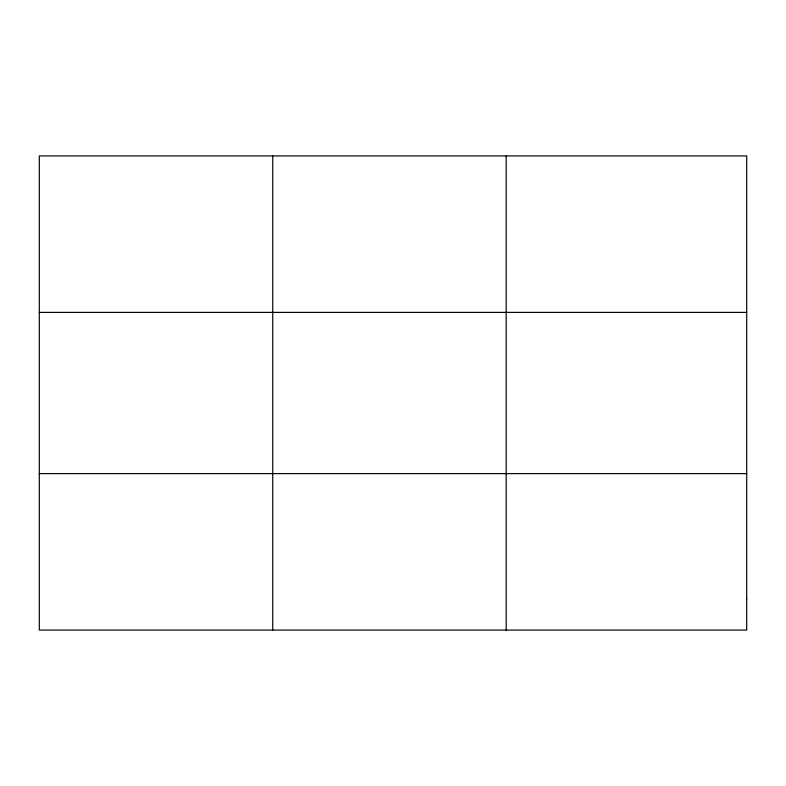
<?xml version="1.0" encoding="UTF-8"?>
<svg xmlns="http://www.w3.org/2000/svg" width="786" height="786" viewBox="0 0 786 786"><rect width="100%" height="100%" fill="white"/><g stroke="black" fill="none" stroke-linecap="round" stroke-linejoin="round"><path stroke-width="1.18" d="M272.742 155.923L272.742 630.077M506.184 155.923L506.184 630.077M39.3 312.396L746.7 312.396M39.3 473.604L746.7 473.604M746.7 598.785L746.7 630.077L39.3 630.077L39.3 155.923L746.7 155.923L746.7 598.785"/></g></svg>
